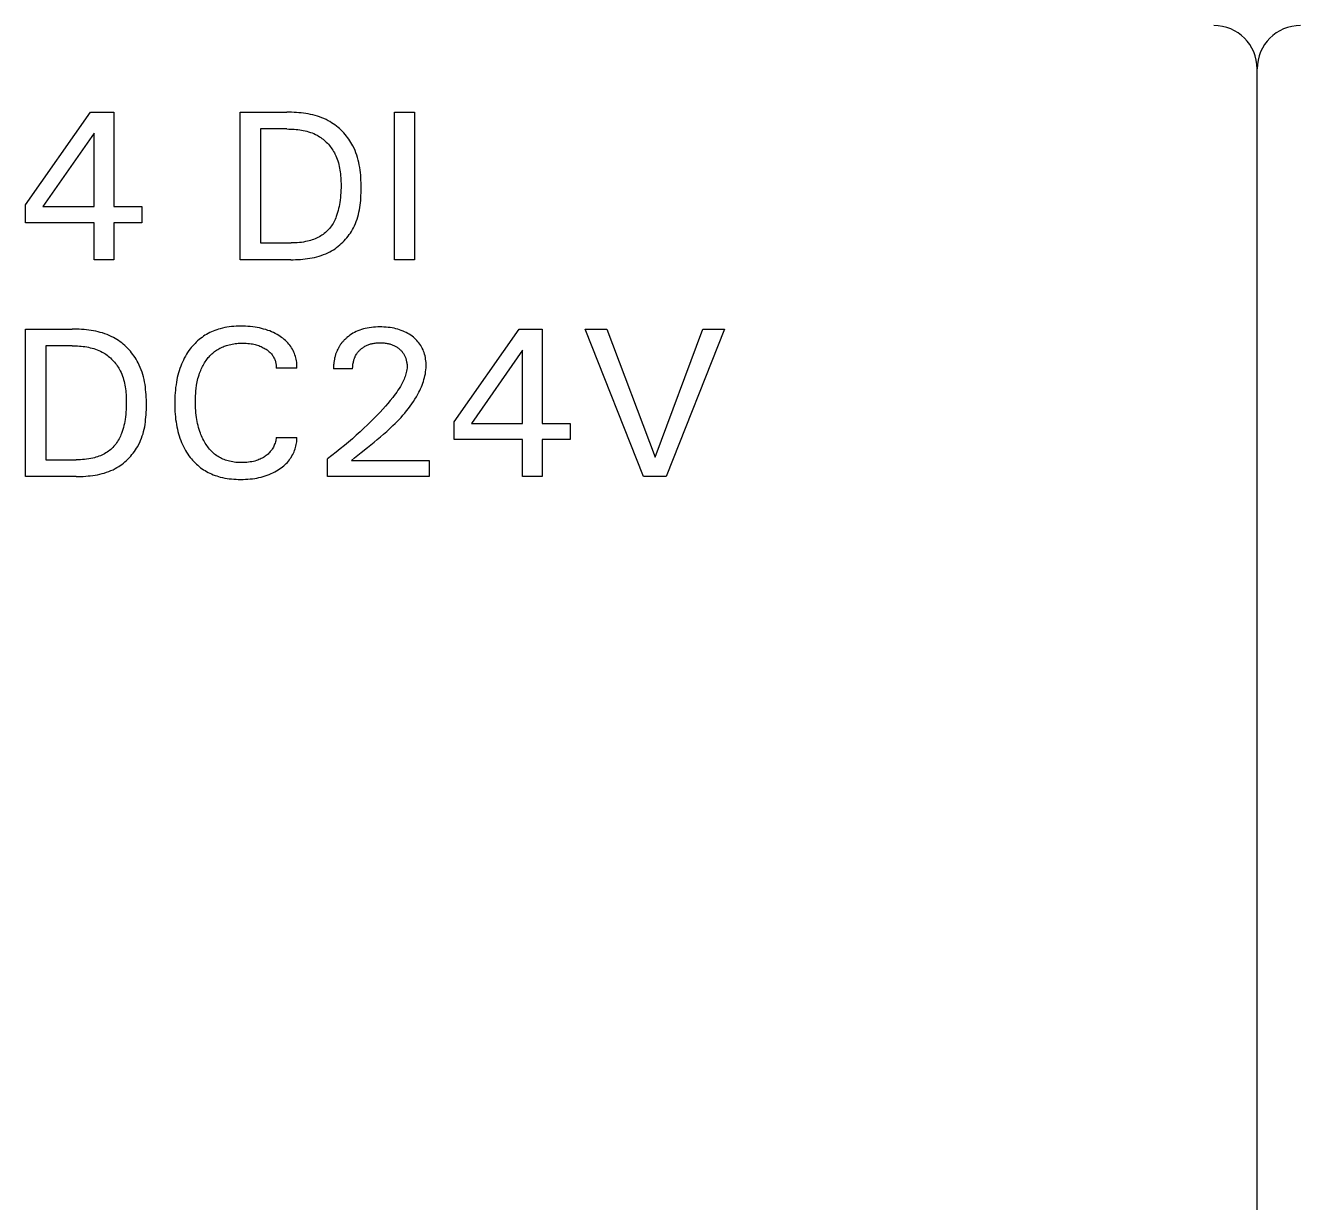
# Model space of a CAD drawing. Extents: x 10 to 952, y 6 to 232.
# Drawn here: x 714.55 to 725.29, y 196.31 to 206.23 of the extents above; entities that cross this region are included whole.
import ezdxf

# ---------------------------------------------------------------- set-up
doc = ezdxf.new("R2010")
doc.units = 0
doc.header["$LTSCALE"] = 5
doc.header["$MEASUREMENT"] = 0
doc.layers.get('0').update_dxf_attribs({"linetype": 'CONTINUOUS'})

msp = doc.modelspace()

# ---------------------------------------------------------------- linework, layer by layer
at = {"color": 7, "linetype": 'Continuous'}
for p, q in [((724.927, 110.143), (724.927, 205.864)), ((724.927, 145.874), (724.927, 205.864)), ((724.927, 110.143), (724.927, 205.864)), ((724.927, 145.874), (724.927, 205.864)), ((714.551, 204.717), (715.099, 205.498)), ((715.099, 205.498), (715.295, 205.498)), ((715.295, 205.498), (715.295, 204.703)), ((716.36, 204.256), (716.36, 205.498)), ((716.36, 205.498), (716.754, 205.498)), ((716.773, 205.498), (716.754, 205.498)), ((716.793, 205.498), (716.773, 205.498)), ((716.813, 205.497), (716.793, 205.498)), ((716.833, 205.496), (716.813, 205.497)), ((716.853, 205.494), (716.833, 205.496)), ((716.873, 205.493), (716.853, 205.494)), ((716.893, 205.49), (716.873, 205.493)), ((716.913, 205.487), (716.893, 205.49)), ((716.932, 205.484), (716.913, 205.487)), ((716.952, 205.48), (716.932, 205.484)), ((716.971, 205.476), (716.952, 205.48)), ((717.659, 204.256), (717.659, 205.498)), ((717.659, 205.498), (717.829, 205.498)), ((717.829, 205.498), (717.829, 204.256)), ((716.991, 205.471), (716.971, 205.476)), ((717.01, 205.465), (716.991, 205.471)), ((717.028, 205.459), (717.01, 205.465)), ((717.047, 205.452), (717.028, 205.459)), ((717.065, 205.445), (717.047, 205.452)), ((717.083, 205.436), (717.065, 205.445)), ((717.101, 205.427), (717.083, 205.436)), ((717.115, 205.419), (717.101, 205.427)), ((717.13, 205.41), (717.115, 205.419)), ((717.144, 205.401), (717.13, 205.41)), ((717.157, 205.391), (717.144, 205.401)), ((717.171, 205.381), (717.157, 205.391)), ((717.184, 205.371), (717.171, 205.381)), ((715.129, 205.321), (714.696, 204.703)), ((715.129, 204.703), (715.129, 205.321)), ((716.53, 205.358), (716.53, 204.397)), ((716.754, 205.358), (716.53, 205.358)), ((716.754, 205.358), (716.769, 205.357)), ((716.769, 205.357), (716.784, 205.357)), ((716.784, 205.357), (716.8, 205.356)), ((716.8, 205.356), (716.815, 205.355)), ((716.815, 205.355), (716.83, 205.354)), ((716.83, 205.354), (716.846, 205.352)), ((716.846, 205.352), (716.861, 205.35)), ((716.861, 205.35), (716.876, 205.348)), ((716.876, 205.348), (716.891, 205.345)), ((716.891, 205.345), (716.906, 205.342)), ((716.906, 205.342), (716.921, 205.338)), ((716.921, 205.338), (716.936, 205.334)), ((716.936, 205.334), (716.951, 205.329)), ((716.951, 205.329), (716.965, 205.324)), ((716.965, 205.324), (716.979, 205.318)), ((716.979, 205.318), (716.993, 205.312)), ((716.993, 205.312), (717.007, 205.305)), ((717.007, 205.305), (717.017, 205.299)), ((717.017, 205.299), (717.028, 205.292)), ((717.028, 205.292), (717.038, 205.285)), ((717.038, 205.285), (717.048, 205.278)), ((717.048, 205.278), (717.058, 205.271)), ((717.058, 205.271), (717.067, 205.263)), ((717.197, 205.36), (717.184, 205.371)), ((717.209, 205.348), (717.197, 205.36)), ((717.221, 205.336), (717.209, 205.348)), ((717.232, 205.324), (717.221, 205.336)), ((717.244, 205.311), (717.232, 205.324)), ((717.254, 205.298), (717.244, 205.311)), ((717.265, 205.285), (717.254, 205.298)), ((717.275, 205.271), (717.265, 205.285)), ((717.284, 205.257), (717.275, 205.271)), ((717.067, 205.263), (717.076, 205.254)), ((717.076, 205.254), (717.085, 205.246)), ((717.085, 205.246), (717.094, 205.237)), ((717.094, 205.237), (717.103, 205.228)), ((717.103, 205.228), (717.111, 205.219)), ((717.111, 205.219), (717.118, 205.209)), ((717.118, 205.209), (717.126, 205.199)), ((717.126, 205.199), (717.133, 205.189)), ((717.133, 205.189), (717.14, 205.179)), ((717.14, 205.179), (717.146, 205.168)), ((717.146, 205.168), (717.153, 205.157)), ((717.153, 205.157), (717.158, 205.147)), ((717.293, 205.243), (717.284, 205.257)), ((717.301, 205.229), (717.293, 205.243)), ((717.309, 205.214), (717.301, 205.229)), ((717.319, 205.195), (717.309, 205.214)), ((717.327, 205.176), (717.319, 205.195)), ((717.335, 205.156), (717.327, 205.176)), ((717.158, 205.147), (717.165, 205.132)), ((717.165, 205.132), (717.171, 205.118)), ((717.171, 205.118), (717.177, 205.103)), ((717.177, 205.103), (717.182, 205.088)), ((717.182, 205.088), (717.187, 205.073)), ((717.187, 205.073), (717.191, 205.058)), ((717.191, 205.058), (717.194, 205.042)), ((717.342, 205.136), (717.335, 205.156)), ((717.348, 205.116), (717.342, 205.136)), ((717.354, 205.095), (717.348, 205.116)), ((717.359, 205.074), (717.354, 205.095)), ((717.363, 205.054), (717.359, 205.074)), ((717.367, 205.032), (717.363, 205.054)), ((717.194, 205.042), (717.197, 205.026)), ((717.197, 205.026), (717.2, 205.011)), ((717.2, 205.011), (717.202, 204.995)), ((717.202, 204.995), (717.204, 204.979)), ((717.204, 204.979), (717.206, 204.963)), ((717.206, 204.963), (717.207, 204.947)), ((717.207, 204.947), (717.208, 204.931)), ((717.37, 205.011), (717.367, 205.032)), ((717.372, 204.99), (717.37, 205.011)), ((717.375, 204.968), (717.372, 204.99)), ((717.376, 204.946), (717.375, 204.968)), ((717.377, 204.925), (717.376, 204.946)), ((717.208, 204.841), (717.207, 204.82)), ((717.208, 204.931), (717.208, 204.915)), ((717.208, 204.915), (717.209, 204.899)), ((717.209, 204.862), (717.208, 204.841)), ((717.209, 204.899), (717.209, 204.883)), ((717.209, 204.883), (717.209, 204.862)), ((717.378, 204.903), (717.377, 204.925)), ((717.379, 204.881), (717.378, 204.903)), ((717.378, 204.818), (717.379, 204.839)), ((717.379, 204.859), (717.379, 204.881)), ((717.379, 204.839), (717.379, 204.859)), ((717.199, 204.738), (717.196, 204.721)), ((717.202, 204.759), (717.199, 204.738)), ((717.204, 204.779), (717.202, 204.759)), ((717.206, 204.8), (717.204, 204.779)), ((717.207, 204.82), (717.206, 204.8)), ((717.37, 204.716), (717.373, 204.736)), ((717.373, 204.736), (717.375, 204.756)), ((717.375, 204.756), (717.376, 204.777)), ((717.376, 204.777), (717.377, 204.797)), ((717.377, 204.797), (717.378, 204.818)), ((714.551, 204.567), (714.551, 204.717)), ((714.696, 204.703), (715.129, 204.703)), ((715.295, 204.703), (715.53, 204.703)), ((715.53, 204.703), (715.53, 204.567)), ((717.169, 204.62), (717.165, 204.608)), ((717.175, 204.636), (717.169, 204.62)), ((717.18, 204.653), (717.175, 204.636)), ((717.185, 204.67), (717.18, 204.653)), ((717.189, 204.687), (717.185, 204.67)), ((717.193, 204.704), (717.189, 204.687)), ((717.196, 204.721), (717.193, 204.704)), ((717.35, 204.617), (717.355, 204.637)), ((717.355, 204.637), (717.36, 204.656)), ((717.36, 204.656), (717.364, 204.676)), ((717.364, 204.676), (717.367, 204.696)), ((717.367, 204.696), (717.37, 204.716)), ((715.129, 204.567), (714.551, 204.567)), ((715.129, 204.256), (715.129, 204.567)), ((715.295, 204.567), (715.295, 204.256)), ((715.53, 204.567), (715.295, 204.567)), ((717.112, 204.52), (717.104, 204.51)), ((717.12, 204.529), (717.112, 204.52)), ((717.128, 204.54), (717.12, 204.529)), ((717.135, 204.55), (717.128, 204.54)), ((717.142, 204.561), (717.135, 204.55)), ((717.148, 204.573), (717.142, 204.561)), ((717.154, 204.584), (717.148, 204.573)), ((717.159, 204.596), (717.154, 204.584)), ((717.165, 204.608), (717.159, 204.596)), ((717.305, 204.51), (717.313, 204.524)), ((717.313, 204.524), (717.322, 204.542)), ((717.322, 204.542), (717.33, 204.561)), ((717.33, 204.561), (717.337, 204.579)), ((717.337, 204.579), (717.344, 204.598)), ((717.344, 204.598), (717.35, 204.617)), ((716.893, 204.405), (716.876, 204.402)), ((716.91, 204.408), (716.893, 204.405)), ((716.927, 204.412), (716.91, 204.408)), ((716.94, 204.415), (716.927, 204.412)), ((716.953, 204.419), (716.94, 204.415)), ((716.966, 204.423), (716.953, 204.419)), ((716.978, 204.427), (716.966, 204.423)), ((716.991, 204.432), (716.978, 204.427)), ((717.003, 204.437), (716.991, 204.432)), ((717.015, 204.443), (717.003, 204.437)), ((717.027, 204.449), (717.015, 204.443)), ((717.038, 204.456), (717.027, 204.449)), ((717.048, 204.462), (717.038, 204.456)), ((717.058, 204.469), (717.048, 204.462)), ((717.068, 204.477), (717.058, 204.469)), ((717.078, 204.485), (717.068, 204.477)), ((717.087, 204.493), (717.078, 204.485)), ((717.096, 204.501), (717.087, 204.493)), ((717.104, 204.51), (717.096, 204.501)), ((717.223, 204.403), (717.235, 204.415)), ((717.235, 204.415), (717.247, 204.428)), ((717.247, 204.428), (717.258, 204.441)), ((717.258, 204.441), (717.268, 204.454)), ((717.268, 204.454), (717.278, 204.467)), ((717.278, 204.467), (717.288, 204.481)), ((717.288, 204.481), (717.297, 204.495)), ((717.297, 204.495), (717.305, 204.51)), ((716.53, 204.397), (716.788, 204.397)), ((716.806, 204.397), (716.788, 204.397)), ((716.823, 204.398), (716.806, 204.397)), ((716.841, 204.399), (716.823, 204.398)), ((716.858, 204.4), (716.841, 204.399)), ((716.876, 204.402), (716.858, 204.4)), ((717.043, 204.292), (717.062, 204.299)), ((717.062, 204.299), (717.08, 204.306)), ((717.08, 204.306), (717.098, 204.314)), ((717.098, 204.314), (717.116, 204.323)), ((717.116, 204.323), (717.13, 204.331)), ((717.13, 204.331), (717.145, 204.34)), ((717.145, 204.34), (717.159, 204.349)), ((717.159, 204.349), (717.172, 204.359)), ((717.172, 204.359), (717.186, 204.37)), ((717.186, 204.37), (717.199, 204.38)), ((717.199, 204.38), (717.211, 204.392)), ((717.211, 204.392), (717.223, 204.403)), ((715.295, 204.256), (715.129, 204.256)), ((716.787, 204.256), (716.36, 204.256)), ((716.787, 204.256), (716.807, 204.256)), ((716.807, 204.256), (716.827, 204.257)), ((716.827, 204.257), (716.847, 204.258)), ((716.847, 204.258), (716.867, 204.259)), ((716.867, 204.259), (716.887, 204.26)), ((716.887, 204.26), (716.907, 204.262)), ((716.907, 204.262), (716.926, 204.265)), ((716.926, 204.265), (716.946, 204.268)), ((716.946, 204.268), (716.966, 204.272)), ((716.966, 204.272), (716.986, 204.276)), ((716.986, 204.276), (717.005, 204.28)), ((717.005, 204.28), (717.024, 204.286)), ((717.024, 204.286), (717.043, 204.292)), ((717.829, 204.256), (717.659, 204.256)), ((714.551, 202.429), (714.551, 203.672)), ((714.551, 203.672), (714.945, 203.672)), ((714.964, 203.671), (714.945, 203.672)), ((714.984, 203.671), (714.964, 203.671)), ((715.004, 203.67), (714.984, 203.671)), ((715.024, 203.669), (715.004, 203.67)), ((715.044, 203.668), (715.024, 203.669)), ((715.064, 203.666), (715.044, 203.668)), ((715.084, 203.663), (715.064, 203.666)), ((715.103, 203.661), (715.084, 203.663)), ((715.123, 203.657), (715.103, 203.661)), ((715.143, 203.653), (715.123, 203.657)), ((715.162, 203.649), (715.143, 203.653)), ((716.133, 203.655), (716.118, 203.649)), ((716.147, 203.661), (716.133, 203.655)), ((716.162, 203.666), (716.147, 203.661)), ((716.177, 203.671), (716.162, 203.666)), ((716.192, 203.675), (716.177, 203.671)), ((716.211, 203.68), (716.192, 203.675)), ((716.23, 203.684), (716.211, 203.68)), ((716.248, 203.687), (716.23, 203.684)), ((716.268, 203.69), (716.248, 203.687)), ((716.287, 203.692), (716.268, 203.69)), ((716.306, 203.694), (716.287, 203.692)), ((716.325, 203.695), (716.306, 203.694)), ((716.344, 203.696), (716.325, 203.695)), ((716.364, 203.696), (716.344, 203.696)), ((716.384, 203.696), (716.364, 203.696)), ((716.404, 203.695), (716.384, 203.696)), ((716.425, 203.694), (716.404, 203.695)), ((716.445, 203.693), (716.425, 203.694)), ((716.465, 203.69), (716.445, 203.693)), ((716.485, 203.688), (716.465, 203.69)), ((716.504, 203.685), (716.485, 203.688)), ((716.522, 203.681), (716.504, 203.685)), ((716.54, 203.677), (716.522, 203.681)), ((716.557, 203.672), (716.54, 203.677)), ((716.575, 203.667), (716.557, 203.672)), ((716.593, 203.661), (716.575, 203.667)), ((716.609, 203.656), (716.593, 203.661)), ((716.624, 203.649), (716.609, 203.656)), ((717.352, 203.657), (717.337, 203.65)), ((717.367, 203.663), (717.352, 203.657)), ((717.382, 203.668), (717.367, 203.663)), ((717.398, 203.673), (717.382, 203.668)), ((717.413, 203.677), (717.398, 203.673)), ((717.429, 203.68), (717.413, 203.677)), ((717.447, 203.683), (717.429, 203.68)), ((717.465, 203.686), (717.447, 203.683)), ((717.482, 203.688), (717.465, 203.686)), ((717.5, 203.689), (717.482, 203.688)), ((717.518, 203.69), (717.5, 203.689)), ((717.536, 203.69), (717.518, 203.69)), ((717.554, 203.69), (717.536, 203.69)), ((717.571, 203.689), (717.554, 203.69)), ((717.589, 203.688), (717.571, 203.689)), ((717.606, 203.686), (717.589, 203.688)), ((717.624, 203.684), (717.606, 203.686)), ((717.641, 203.681), (717.624, 203.684)), ((717.656, 203.678), (717.641, 203.681)), ((717.672, 203.675), (717.656, 203.678)), ((717.687, 203.671), (717.672, 203.675)), ((717.702, 203.666), (717.687, 203.671)), ((717.717, 203.661), (717.702, 203.666)), ((717.732, 203.655), (717.717, 203.661)), ((717.745, 203.649), (717.732, 203.655)), ((718.161, 202.89), (718.709, 203.672)), ((718.709, 203.672), (718.905, 203.672)), ((718.905, 203.672), (718.905, 202.876)), ((719.758, 202.429), (719.265, 203.672)), ((719.265, 203.672), (719.449, 203.672)), ((719.449, 203.672), (719.856, 202.592)), ((719.856, 202.592), (720.257, 203.672)), ((720.441, 203.672), (719.948, 202.429)), ((720.257, 203.672), (720.441, 203.672)), ((715.181, 203.644), (715.162, 203.649)), ((715.2, 203.639), (715.181, 203.644)), ((715.219, 203.632), (715.2, 203.639)), ((715.238, 203.625), (715.219, 203.632)), ((715.256, 203.618), (715.238, 203.625)), ((715.274, 203.61), (715.256, 203.618)), ((715.292, 203.601), (715.274, 203.61)), ((715.306, 203.592), (715.292, 203.601)), ((715.321, 203.584), (715.306, 203.592)), ((715.335, 203.574), (715.321, 203.584)), ((715.348, 203.565), (715.335, 203.574)), ((715.362, 203.555), (715.348, 203.565)), ((715.375, 203.544), (715.362, 203.555)), ((715.979, 203.551), (715.968, 203.54)), ((715.99, 203.562), (715.979, 203.551)), ((716.001, 203.573), (715.99, 203.562)), ((716.013, 203.583), (716.001, 203.573)), ((716.025, 203.593), (716.013, 203.583)), ((716.038, 203.602), (716.025, 203.593)), ((716.05, 203.611), (716.038, 203.602)), ((716.063, 203.619), (716.05, 203.611)), ((716.077, 203.627), (716.063, 203.619)), ((716.09, 203.635), (716.077, 203.627)), ((716.104, 203.642), (716.09, 203.635)), ((716.118, 203.649), (716.104, 203.642)), ((716.293, 203.545), (716.305, 203.547)), ((716.305, 203.547), (716.318, 203.549)), ((716.318, 203.549), (716.33, 203.55)), ((716.33, 203.55), (716.343, 203.552)), ((716.343, 203.552), (716.356, 203.552)), ((716.356, 203.552), (716.369, 203.553)), ((716.369, 203.553), (716.381, 203.553)), ((716.381, 203.553), (716.396, 203.553)), ((716.396, 203.553), (716.41, 203.552)), ((716.41, 203.552), (716.424, 203.551)), ((716.424, 203.551), (716.439, 203.549)), ((716.439, 203.549), (716.453, 203.547)), ((716.453, 203.547), (716.464, 203.546)), ((716.464, 203.546), (716.474, 203.544)), ((716.64, 203.642), (716.624, 203.649)), ((716.655, 203.635), (716.64, 203.642)), ((716.67, 203.627), (716.655, 203.635)), ((716.685, 203.618), (716.67, 203.627)), ((716.697, 203.61), (716.685, 203.618)), ((716.708, 203.602), (716.697, 203.61)), ((716.72, 203.594), (716.708, 203.602)), ((716.731, 203.585), (716.72, 203.594)), ((716.741, 203.576), (716.731, 203.585)), ((716.751, 203.566), (716.741, 203.576)), ((716.761, 203.556), (716.751, 203.566)), ((716.77, 203.545), (716.761, 203.556)), ((717.21, 203.548), (717.206, 203.544)), ((717.213, 203.553), (717.21, 203.548)), ((717.217, 203.558), (717.213, 203.553)), ((717.221, 203.562), (717.217, 203.558)), ((717.225, 203.567), (717.221, 203.562)), ((717.229, 203.571), (717.225, 203.567)), ((717.233, 203.576), (717.229, 203.571)), ((717.237, 203.58), (717.233, 203.576)), ((717.241, 203.584), (717.237, 203.58)), ((717.246, 203.588), (717.241, 203.584)), ((717.25, 203.592), (717.246, 203.588)), ((717.254, 203.596), (717.25, 203.592)), ((717.259, 203.6), (717.254, 203.596)), ((717.271, 203.61), (717.259, 203.6)), ((717.283, 203.619), (717.271, 203.61)), ((717.296, 203.628), (717.283, 203.619)), ((717.309, 203.636), (717.296, 203.628)), ((717.323, 203.643), (717.309, 203.636)), ((717.337, 203.65), (717.323, 203.643)), ((717.451, 203.544), (717.458, 203.546)), ((717.458, 203.546), (717.465, 203.548)), ((717.465, 203.548), (717.472, 203.55)), ((717.472, 203.55), (717.48, 203.551)), ((717.48, 203.551), (717.488, 203.553)), ((717.488, 203.553), (717.496, 203.554)), ((717.496, 203.554), (717.504, 203.555)), ((717.504, 203.555), (717.512, 203.555)), ((717.512, 203.555), (717.52, 203.556)), ((717.52, 203.556), (717.528, 203.556)), ((717.528, 203.556), (717.536, 203.556)), ((717.536, 203.556), (717.545, 203.556)), ((717.545, 203.556), (717.554, 203.556)), ((717.554, 203.556), (717.563, 203.555)), ((717.563, 203.555), (717.572, 203.555)), ((717.572, 203.555), (717.581, 203.554)), ((717.581, 203.554), (717.59, 203.552)), ((717.59, 203.552), (717.599, 203.551)), ((717.599, 203.551), (717.606, 203.549)), ((717.606, 203.549), (717.613, 203.548)), ((717.613, 203.548), (717.62, 203.546)), ((717.62, 203.546), (717.626, 203.544)), ((717.758, 203.642), (717.745, 203.649)), ((717.771, 203.635), (717.758, 203.642)), ((717.784, 203.628), (717.771, 203.635)), ((717.796, 203.62), (717.784, 203.628)), ((717.808, 203.611), (717.796, 203.62)), ((717.819, 203.603), (717.808, 203.611)), ((717.829, 203.594), (717.819, 203.603)), ((717.839, 203.585), (717.829, 203.594)), ((717.848, 203.575), (717.839, 203.585)), ((717.857, 203.565), (717.848, 203.575)), ((717.866, 203.555), (717.857, 203.565)), ((717.874, 203.544), (717.866, 203.555)), ((714.721, 203.531), (714.721, 202.57)), ((714.945, 203.531), (714.721, 203.531)), ((714.945, 203.531), (714.96, 203.531)), ((714.96, 203.531), (714.975, 203.53)), ((714.975, 203.53), (714.99, 203.53)), ((714.99, 203.53), (715.006, 203.529)), ((715.006, 203.529), (715.021, 203.527)), ((715.021, 203.527), (715.037, 203.526)), ((715.037, 203.526), (715.052, 203.524)), ((715.052, 203.524), (715.067, 203.521)), ((715.067, 203.521), (715.082, 203.519)), ((715.082, 203.519), (715.097, 203.515)), ((715.097, 203.515), (715.112, 203.512)), ((715.112, 203.512), (715.127, 203.507)), ((715.127, 203.507), (715.142, 203.503)), ((715.142, 203.503), (715.156, 203.497)), ((715.156, 203.497), (715.17, 203.491)), ((715.17, 203.491), (715.184, 203.485)), ((715.184, 203.485), (715.197, 203.478)), ((715.197, 203.478), (715.208, 203.472)), ((715.208, 203.472), (715.218, 203.465)), ((715.218, 203.465), (715.229, 203.459)), ((715.229, 203.459), (715.239, 203.451)), ((715.239, 203.451), (715.248, 203.444)), ((715.248, 203.444), (715.258, 203.436)), ((715.387, 203.533), (715.375, 203.544)), ((715.4, 203.521), (715.387, 203.533)), ((715.412, 203.509), (715.4, 203.521)), ((715.423, 203.497), (715.412, 203.509)), ((715.435, 203.485), (715.423, 203.497)), ((715.445, 203.472), (715.435, 203.485)), ((715.456, 203.458), (715.445, 203.472)), ((715.465, 203.445), (715.456, 203.458)), ((715.475, 203.431), (715.465, 203.445)), ((715.898, 203.443), (715.889, 203.427)), ((715.907, 203.459), (715.898, 203.443)), ((715.917, 203.474), (715.907, 203.459)), ((715.928, 203.49), (715.917, 203.474)), ((715.938, 203.504), (715.928, 203.49)), ((715.948, 203.517), (715.938, 203.504)), ((715.958, 203.528), (715.948, 203.517)), ((715.968, 203.54), (715.958, 203.528)), ((716.091, 203.431), (716.098, 203.439)), ((716.098, 203.439), (716.105, 203.447)), ((716.105, 203.447), (716.113, 203.454)), ((716.113, 203.454), (716.12, 203.462)), ((716.12, 203.462), (716.128, 203.469)), ((716.128, 203.469), (716.136, 203.475)), ((716.136, 203.475), (716.144, 203.482)), ((716.144, 203.482), (716.152, 203.488)), ((716.152, 203.488), (716.161, 203.494)), ((716.161, 203.494), (716.17, 203.499)), ((716.17, 203.499), (716.179, 203.505)), ((716.179, 203.505), (716.188, 203.51)), ((716.188, 203.51), (716.197, 203.514)), ((716.197, 203.514), (716.207, 203.519)), ((716.207, 203.519), (716.216, 203.523)), ((716.216, 203.523), (716.226, 203.527)), ((716.226, 203.527), (716.236, 203.53)), ((716.236, 203.53), (716.245, 203.534)), ((716.245, 203.534), (716.255, 203.537)), ((716.255, 203.537), (716.268, 203.54)), ((716.268, 203.54), (716.28, 203.543)), ((716.28, 203.543), (716.293, 203.545)), ((716.474, 203.544), (716.485, 203.541)), ((716.485, 203.541), (716.495, 203.538)), ((716.495, 203.538), (716.506, 203.535)), ((716.506, 203.535), (716.516, 203.532)), ((716.516, 203.532), (716.526, 203.528)), ((716.526, 203.528), (716.535, 203.524)), ((716.535, 203.524), (716.545, 203.52)), ((716.545, 203.52), (716.554, 203.515)), ((716.554, 203.515), (716.563, 203.51)), ((716.563, 203.51), (716.571, 203.505)), ((716.571, 203.505), (716.579, 203.501)), ((716.579, 203.501), (716.586, 203.496)), ((716.586, 203.496), (716.592, 203.491)), ((716.592, 203.491), (716.599, 203.486)), ((716.599, 203.486), (716.605, 203.48)), ((716.605, 203.48), (716.611, 203.474)), ((716.611, 203.474), (716.617, 203.468)), ((716.617, 203.468), (716.623, 203.462)), ((716.623, 203.462), (716.628, 203.456)), ((716.628, 203.456), (716.632, 203.45)), ((716.632, 203.45), (716.637, 203.443)), ((716.637, 203.443), (716.641, 203.436)), ((716.778, 203.535), (716.77, 203.545)), ((716.786, 203.524), (716.778, 203.535)), ((716.793, 203.513), (716.786, 203.524)), ((716.8, 203.502), (716.793, 203.513)), ((716.806, 203.49), (716.8, 203.502)), ((716.811, 203.478), (716.806, 203.49)), ((716.817, 203.466), (716.811, 203.478)), ((716.821, 203.454), (716.817, 203.466)), ((716.825, 203.442), (716.821, 203.454)), ((716.828, 203.429), (716.825, 203.442)), ((717.159, 203.441), (717.157, 203.434)), ((717.161, 203.447), (717.159, 203.441)), ((717.162, 203.453), (717.161, 203.447)), ((717.164, 203.459), (717.162, 203.453)), ((717.166, 203.465), (717.164, 203.459)), ((717.168, 203.471), (717.166, 203.465)), ((717.171, 203.477), (717.168, 203.471)), ((717.173, 203.483), (717.171, 203.477)), ((717.176, 203.489), (717.173, 203.483)), ((717.178, 203.495), (717.176, 203.489)), ((717.181, 203.501), (717.178, 203.495)), ((717.184, 203.506), (717.181, 203.501)), ((717.187, 203.512), (717.184, 203.506)), ((717.19, 203.518), (717.187, 203.512)), ((717.193, 203.523), (717.19, 203.518)), ((717.196, 203.529), (717.193, 203.523)), ((717.2, 203.534), (717.196, 203.529)), ((717.203, 203.539), (717.2, 203.534)), ((717.206, 203.544), (717.203, 203.539)), ((717.327, 203.436), (717.329, 203.442)), ((717.329, 203.442), (717.332, 203.448)), ((717.332, 203.448), (717.335, 203.453)), ((717.335, 203.453), (717.339, 203.459)), ((717.339, 203.459), (717.342, 203.464)), ((717.342, 203.464), (717.346, 203.469)), ((717.346, 203.469), (717.349, 203.474)), ((717.349, 203.474), (717.353, 203.479)), ((717.353, 203.479), (717.357, 203.484)), ((717.357, 203.484), (717.361, 203.488)), ((717.361, 203.488), (717.366, 203.493)), ((717.366, 203.493), (717.37, 203.497)), ((717.37, 203.497), (717.376, 203.502)), ((717.376, 203.502), (717.381, 203.507)), ((717.381, 203.507), (717.387, 203.511)), ((717.387, 203.511), (717.392, 203.515)), ((717.392, 203.515), (717.398, 203.519)), ((717.398, 203.519), (717.404, 203.523)), ((717.404, 203.523), (717.41, 203.527)), ((717.41, 203.527), (717.417, 203.53)), ((717.417, 203.53), (717.423, 203.533)), ((717.423, 203.533), (717.43, 203.536)), ((717.43, 203.536), (717.437, 203.539)), ((717.437, 203.539), (717.444, 203.542)), ((717.444, 203.542), (717.451, 203.544)), ((717.626, 203.544), (717.633, 203.542)), ((717.633, 203.542), (717.64, 203.539)), ((717.64, 203.539), (717.646, 203.537)), ((717.646, 203.537), (717.653, 203.534)), ((717.653, 203.534), (717.659, 203.531)), ((717.659, 203.531), (717.665, 203.528)), ((717.665, 203.528), (717.671, 203.525)), ((717.671, 203.525), (717.676, 203.522)), ((717.676, 203.522), (717.682, 203.518)), ((717.682, 203.518), (717.688, 203.514)), ((717.688, 203.514), (717.693, 203.51)), ((717.693, 203.51), (717.698, 203.506)), ((717.698, 203.506), (717.703, 203.502)), ((717.703, 203.502), (717.708, 203.498)), ((717.708, 203.498), (717.712, 203.494)), ((717.712, 203.494), (717.716, 203.489)), ((717.716, 203.489), (717.721, 203.485)), ((717.721, 203.485), (717.725, 203.48)), ((717.725, 203.48), (717.728, 203.475)), ((717.728, 203.475), (717.732, 203.47)), ((717.732, 203.47), (717.735, 203.465)), ((717.735, 203.465), (717.739, 203.46)), ((717.739, 203.46), (717.742, 203.455)), ((717.742, 203.455), (717.745, 203.449)), ((717.745, 203.449), (717.747, 203.444)), ((717.747, 203.444), (717.75, 203.438)), ((717.881, 203.533), (717.874, 203.544)), ((717.888, 203.522), (717.881, 203.533)), ((717.894, 203.51), (717.888, 203.522)), ((717.9, 203.498), (717.894, 203.51)), ((717.905, 203.486), (717.9, 203.498)), ((717.909, 203.473), (717.905, 203.486)), ((717.913, 203.461), (717.909, 203.473)), ((717.917, 203.447), (717.913, 203.461)), ((717.92, 203.433), (717.917, 203.447)), ((718.739, 203.495), (718.307, 202.876)), ((718.739, 202.876), (718.739, 203.495)), ((715.258, 203.436), (715.267, 203.428)), ((715.267, 203.428), (715.276, 203.419)), ((715.276, 203.419), (715.285, 203.41)), ((715.285, 203.41), (715.293, 203.401)), ((715.293, 203.401), (715.302, 203.392)), ((715.302, 203.392), (715.309, 203.382)), ((715.309, 203.382), (715.317, 203.372)), ((715.317, 203.372), (715.324, 203.362)), ((715.324, 203.362), (715.331, 203.352)), ((715.331, 203.352), (715.337, 203.341)), ((715.337, 203.341), (715.343, 203.331)), ((715.343, 203.331), (715.349, 203.32)), ((715.484, 203.417), (715.475, 203.431)), ((715.492, 203.402), (715.484, 203.417)), ((715.5, 203.388), (715.492, 203.402)), ((715.51, 203.368), (715.5, 203.388)), ((715.518, 203.349), (715.51, 203.368)), ((715.526, 203.329), (715.518, 203.349)), ((715.852, 203.34), (715.846, 203.321)), ((715.859, 203.359), (715.852, 203.34)), ((715.866, 203.377), (715.859, 203.359)), ((715.873, 203.394), (715.866, 203.377)), ((715.881, 203.411), (715.873, 203.394)), ((715.889, 203.427), (715.881, 203.411)), ((716.027, 203.323), (716.031, 203.334)), ((716.031, 203.334), (716.036, 203.345)), ((716.036, 203.345), (716.042, 203.356)), ((716.042, 203.356), (716.047, 203.366)), ((716.047, 203.366), (716.053, 203.377)), ((716.053, 203.377), (716.059, 203.387)), ((716.059, 203.387), (716.066, 203.397)), ((716.066, 203.397), (716.072, 203.407)), ((716.072, 203.407), (716.078, 203.415)), ((716.078, 203.415), (716.085, 203.423)), ((716.085, 203.423), (716.091, 203.431)), ((716.641, 203.436), (716.644, 203.429)), ((716.644, 203.429), (716.648, 203.422)), ((716.648, 203.422), (716.651, 203.415)), ((716.651, 203.415), (716.654, 203.408)), ((716.654, 203.408), (716.656, 203.401)), ((716.656, 203.401), (716.658, 203.394)), ((716.658, 203.394), (716.66, 203.386)), ((716.66, 203.386), (716.661, 203.379)), ((716.661, 203.379), (716.662, 203.372)), ((716.662, 203.372), (716.663, 203.365)), ((716.663, 203.365), (716.664, 203.357)), ((716.664, 203.357), (716.664, 203.35)), ((716.664, 203.35), (716.664, 203.342)), ((716.838, 203.342), (716.664, 203.342)), ((716.831, 203.417), (716.828, 203.429)), ((716.834, 203.405), (716.831, 203.417)), ((716.836, 203.392), (716.834, 203.405)), ((716.837, 203.38), (716.836, 203.392)), ((716.838, 203.367), (716.837, 203.38)), ((716.838, 203.355), (716.838, 203.367)), ((716.838, 203.342), (716.838, 203.355)), ((717.147, 203.357), (717.146, 203.35)), ((717.146, 203.35), (717.146, 203.343)), ((717.146, 203.343), (717.146, 203.336)), ((717.307, 203.336), (717.146, 203.336)), ((717.148, 203.378), (717.147, 203.371)), ((717.147, 203.371), (717.147, 203.364)), ((717.147, 203.364), (717.147, 203.357)), ((717.149, 203.385), (717.148, 203.378)), ((717.15, 203.399), (717.149, 203.392)), ((717.149, 203.392), (717.149, 203.385)), ((717.151, 203.406), (717.15, 203.399)), ((717.153, 203.413), (717.151, 203.406)), ((717.154, 203.42), (717.153, 203.413)), ((717.155, 203.427), (717.154, 203.42)), ((717.157, 203.434), (717.155, 203.427)), ((717.307, 203.344), (717.308, 203.352)), ((717.307, 203.336), (717.307, 203.344)), ((717.308, 203.36), (717.309, 203.368)), ((717.308, 203.352), (717.308, 203.36)), ((717.309, 203.368), (717.31, 203.376)), ((717.31, 203.376), (717.311, 203.384)), ((717.311, 203.384), (717.313, 203.392)), ((717.313, 203.392), (717.314, 203.399)), ((717.314, 203.399), (717.316, 203.406)), ((717.316, 203.406), (717.318, 203.412)), ((717.318, 203.412), (717.32, 203.418)), ((717.32, 203.418), (717.322, 203.424)), ((717.322, 203.424), (717.324, 203.43)), ((717.324, 203.43), (717.327, 203.436)), ((717.75, 203.438), (717.752, 203.432)), ((717.752, 203.432), (717.754, 203.426)), ((717.754, 203.426), (717.756, 203.421)), ((717.756, 203.421), (717.758, 203.415)), ((717.758, 203.415), (717.759, 203.408)), ((717.759, 203.408), (717.761, 203.401)), ((717.761, 203.401), (717.762, 203.395)), ((717.762, 203.395), (717.763, 203.388)), ((717.763, 203.388), (717.764, 203.381)), ((717.765, 203.342), (717.763, 203.33)), ((717.764, 203.381), (717.765, 203.374)), ((717.765, 203.374), (717.765, 203.367)), ((717.765, 203.367), (717.765, 203.361)), ((717.765, 203.361), (717.765, 203.354)), ((717.765, 203.354), (717.765, 203.342)), ((717.922, 203.418), (717.92, 203.433)), ((717.924, 203.404), (717.922, 203.418)), ((717.926, 203.39), (717.924, 203.404)), ((717.924, 203.328), (717.926, 203.344)), ((717.926, 203.375), (717.926, 203.39)), ((717.926, 203.361), (717.926, 203.375)), ((717.926, 203.344), (717.926, 203.361)), ((715.349, 203.32), (715.356, 203.306)), ((715.356, 203.306), (715.362, 203.291)), ((715.362, 203.291), (715.368, 203.276)), ((715.368, 203.276), (715.373, 203.261)), ((715.373, 203.261), (715.378, 203.246)), ((715.378, 203.246), (715.382, 203.231)), ((715.382, 203.231), (715.385, 203.215)), ((715.533, 203.309), (715.526, 203.329)), ((715.539, 203.289), (715.533, 203.309)), ((715.545, 203.268), (715.539, 203.289)), ((715.55, 203.248), (715.545, 203.268)), ((715.554, 203.227), (715.55, 203.248)), ((715.558, 203.206), (715.554, 203.227)), ((715.823, 203.224), (715.819, 203.202)), ((715.826, 203.244), (715.823, 203.224)), ((715.83, 203.263), (715.826, 203.244)), ((715.835, 203.283), (715.83, 203.263)), ((715.84, 203.302), (715.835, 203.283)), ((715.846, 203.321), (715.84, 203.302)), ((715.995, 203.213), (715.998, 203.227)), ((715.998, 203.227), (716.001, 203.242)), ((716.001, 203.242), (716.004, 203.256)), ((716.004, 203.256), (716.008, 203.27)), ((716.008, 203.27), (716.013, 203.285)), ((716.013, 203.285), (716.017, 203.299)), ((716.017, 203.299), (716.022, 203.312)), ((716.022, 203.312), (716.027, 203.323)), ((717.735, 203.239), (717.727, 203.222)), ((717.74, 203.25), (717.735, 203.239)), ((717.745, 203.261), (717.74, 203.25)), ((717.749, 203.272), (717.745, 203.261)), ((717.753, 203.283), (717.749, 203.272)), ((717.756, 203.295), (717.753, 203.283)), ((717.759, 203.307), (717.756, 203.295)), ((717.761, 203.318), (717.759, 203.307)), ((717.763, 203.33), (717.761, 203.318)), ((717.898, 203.215), (717.903, 203.231)), ((717.903, 203.231), (717.908, 203.247)), ((717.908, 203.247), (717.913, 203.263)), ((717.913, 203.263), (717.916, 203.279)), ((717.916, 203.279), (717.92, 203.295)), ((717.92, 203.295), (717.922, 203.312)), ((717.922, 203.312), (717.924, 203.328)), ((715.385, 203.215), (715.388, 203.2)), ((715.388, 203.2), (715.391, 203.184)), ((715.391, 203.184), (715.393, 203.168)), ((715.393, 203.168), (715.395, 203.152)), ((715.395, 203.152), (715.397, 203.136)), ((715.397, 203.136), (715.398, 203.12)), ((715.398, 203.12), (715.399, 203.104)), ((715.561, 203.184), (715.558, 203.206)), ((715.563, 203.163), (715.561, 203.184)), ((715.565, 203.141), (715.563, 203.163)), ((715.567, 203.12), (715.565, 203.141)), ((715.568, 203.098), (715.567, 203.12)), ((715.812, 203.135), (715.81, 203.112)), ((715.814, 203.157), (715.812, 203.135)), ((715.816, 203.18), (715.814, 203.157)), ((715.819, 203.202), (715.816, 203.18)), ((715.983, 203.108), (715.985, 203.129)), ((715.985, 203.129), (715.986, 203.151)), ((715.986, 203.151), (715.989, 203.172)), ((715.989, 203.172), (715.992, 203.198)), ((715.992, 203.198), (715.995, 203.213)), ((717.667, 203.126), (717.656, 203.111)), ((717.678, 203.141), (717.667, 203.126)), ((717.689, 203.157), (717.678, 203.141)), ((717.699, 203.172), (717.689, 203.157)), ((717.709, 203.189), (717.699, 203.172)), ((717.718, 203.205), (717.709, 203.189)), ((717.727, 203.222), (717.718, 203.205)), ((717.845, 203.102), (717.856, 203.124)), ((717.856, 203.124), (717.864, 203.139)), ((717.864, 203.139), (717.872, 203.154)), ((717.872, 203.154), (717.879, 203.169)), ((717.879, 203.169), (717.886, 203.184)), ((717.886, 203.184), (717.892, 203.2)), ((717.892, 203.2), (717.898, 203.215)), ((715.399, 203.014), (715.398, 202.994)), ((715.399, 203.104), (715.399, 203.088)), ((715.399, 203.088), (715.4, 203.072)), ((715.4, 203.035), (715.399, 203.014)), ((715.4, 203.072), (715.4, 203.056)), ((715.4, 203.056), (715.4, 203.035)), ((715.569, 203.076), (715.568, 203.098)), ((715.569, 203.054), (715.569, 203.076)), ((715.57, 203.032), (715.569, 203.054)), ((715.569, 203.012), (715.57, 203.032)), ((715.569, 202.991), (715.569, 203.012)), ((715.809, 203.09), (715.808, 203.067)), ((715.808, 203.067), (715.808, 203.045)), ((715.808, 203.045), (715.808, 203.022)), ((715.808, 203.022), (715.809, 203)), ((715.81, 203.112), (715.809, 203.09)), ((715.982, 203.065), (715.983, 203.086)), ((715.983, 203.045), (715.982, 203.065)), ((715.983, 203.086), (715.983, 203.108)), ((715.983, 203.026), (715.983, 203.045)), ((715.984, 203.006), (715.983, 203.026)), ((717.583, 203.021), (717.561, 202.997)), ((717.604, 203.046), (717.583, 203.021)), ((717.624, 203.071), (717.604, 203.046)), ((717.645, 203.096), (717.624, 203.071)), ((717.656, 203.111), (717.645, 203.096)), ((717.777, 203.002), (717.792, 203.021)), ((717.792, 203.021), (717.806, 203.041)), ((717.806, 203.041), (717.819, 203.061)), ((717.819, 203.061), (717.832, 203.082)), ((717.832, 203.082), (717.845, 203.102)), ((715.39, 202.911), (715.387, 202.894)), ((715.393, 202.932), (715.39, 202.911)), ((715.395, 202.952), (715.393, 202.932)), ((715.397, 202.973), (715.395, 202.952)), ((715.398, 202.994), (715.397, 202.973)), ((715.561, 202.889), (715.563, 202.909)), ((715.563, 202.909), (715.565, 202.93)), ((715.565, 202.93), (715.567, 202.95)), ((715.567, 202.95), (715.568, 202.971)), ((715.568, 202.971), (715.569, 202.991)), ((715.809, 203), (715.81, 202.978)), ((715.81, 202.978), (715.812, 202.955)), ((715.812, 202.955), (715.814, 202.933)), ((715.814, 202.933), (715.816, 202.911)), ((715.816, 202.911), (715.819, 202.889)), ((715.985, 202.986), (715.984, 203.006)), ((715.987, 202.967), (715.985, 202.986)), ((715.989, 202.947), (715.987, 202.967)), ((715.992, 202.927), (715.989, 202.947)), ((715.994, 202.91), (715.992, 202.927)), ((715.997, 202.893), (715.994, 202.91)), ((717.494, 202.926), (717.464, 202.896)), ((717.517, 202.949), (717.494, 202.926)), ((717.539, 202.973), (717.517, 202.949)), ((717.561, 202.997), (717.539, 202.973)), ((717.681, 202.893), (717.698, 202.91)), ((717.698, 202.91), (717.715, 202.928)), ((717.715, 202.928), (717.731, 202.946)), ((717.731, 202.946), (717.747, 202.964)), ((717.747, 202.964), (717.762, 202.983)), ((717.762, 202.983), (717.777, 203.002)), ((715.366, 202.81), (715.36, 202.793)), ((715.371, 202.826), (715.366, 202.81)), ((715.376, 202.843), (715.371, 202.826)), ((715.38, 202.86), (715.376, 202.843)), ((715.384, 202.877), (715.38, 202.86)), ((715.387, 202.894), (715.384, 202.877)), ((715.541, 202.79), (715.546, 202.81)), ((715.546, 202.81), (715.551, 202.829)), ((715.551, 202.829), (715.555, 202.849)), ((715.555, 202.849), (715.558, 202.869)), ((715.558, 202.869), (715.561, 202.889)), ((715.819, 202.889), (715.823, 202.867)), ((715.823, 202.867), (715.826, 202.847)), ((715.826, 202.847), (715.831, 202.828)), ((715.831, 202.828), (715.835, 202.809)), ((715.835, 202.809), (715.84, 202.79)), ((716.001, 202.876), (715.997, 202.893)), ((716.005, 202.859), (716.001, 202.876)), ((716.009, 202.842), (716.005, 202.859)), ((716.014, 202.826), (716.009, 202.842)), ((716.019, 202.809), (716.014, 202.826)), ((716.024, 202.796), (716.019, 202.809)), ((716.029, 202.784), (716.024, 202.796)), ((717.371, 202.807), (717.338, 202.778)), ((717.402, 202.836), (717.371, 202.807)), ((717.433, 202.866), (717.402, 202.836)), ((717.464, 202.896), (717.433, 202.866)), ((717.568, 202.787), (717.595, 202.81)), ((717.595, 202.81), (717.621, 202.834)), ((717.621, 202.834), (717.647, 202.858)), ((717.647, 202.858), (717.664, 202.875)), ((717.664, 202.875), (717.681, 202.893)), ((718.161, 202.74), (718.161, 202.89)), ((718.307, 202.876), (718.739, 202.876)), ((718.905, 202.876), (719.14, 202.876)), ((719.14, 202.876), (719.14, 202.74)), ((715.303, 202.693), (715.295, 202.684)), ((715.311, 202.702), (715.303, 202.693)), ((715.318, 202.713), (715.311, 202.702)), ((715.326, 202.724), (715.318, 202.713)), ((715.332, 202.735), (715.326, 202.724)), ((715.339, 202.746), (715.332, 202.735)), ((715.345, 202.758), (715.339, 202.746)), ((715.35, 202.769), (715.345, 202.758)), ((715.355, 202.781), (715.35, 202.769)), ((715.36, 202.793), (715.355, 202.781)), ((715.496, 202.683), (715.504, 202.697)), ((715.504, 202.697), (715.513, 202.715)), ((715.513, 202.715), (715.521, 202.734)), ((715.521, 202.734), (715.528, 202.752)), ((715.528, 202.752), (715.535, 202.771)), ((715.535, 202.771), (715.541, 202.79)), ((715.84, 202.79), (715.846, 202.771)), ((715.846, 202.771), (715.852, 202.752)), ((715.852, 202.752), (715.859, 202.733)), ((715.859, 202.733), (715.866, 202.715)), ((715.866, 202.715), (715.874, 202.698)), ((715.874, 202.698), (715.882, 202.682)), ((716.034, 202.771), (716.029, 202.784)), ((716.039, 202.758), (716.034, 202.771)), ((716.045, 202.746), (716.039, 202.758)), ((716.052, 202.734), (716.045, 202.746)), ((716.058, 202.722), (716.052, 202.734)), ((716.065, 202.71), (716.058, 202.722)), ((716.072, 202.7), (716.065, 202.71)), ((716.079, 202.69), (716.072, 202.7)), ((716.086, 202.68), (716.079, 202.69)), ((716.647, 202.693), (716.643, 202.685)), ((716.65, 202.702), (716.647, 202.693)), ((716.654, 202.711), (716.65, 202.702)), ((716.657, 202.721), (716.654, 202.711)), ((716.659, 202.73), (716.657, 202.721)), ((716.661, 202.739), (716.659, 202.73)), ((716.663, 202.749), (716.661, 202.739)), ((716.664, 202.759), (716.663, 202.749)), ((716.664, 202.759), (716.838, 202.759)), ((716.829, 202.686), (716.832, 202.698)), ((716.832, 202.698), (716.834, 202.71)), ((716.834, 202.71), (716.836, 202.722)), ((716.836, 202.722), (716.837, 202.734)), ((716.837, 202.734), (716.838, 202.746)), ((716.838, 202.746), (716.838, 202.759)), ((717.238, 202.691), (717.203, 202.662)), ((717.272, 202.72), (717.238, 202.691)), ((717.305, 202.748), (717.272, 202.72)), ((717.338, 202.778), (717.305, 202.748)), ((717.432, 202.674), (717.46, 202.697)), ((717.46, 202.697), (717.487, 202.719)), ((717.487, 202.719), (717.514, 202.741)), ((717.514, 202.741), (717.541, 202.764)), ((717.541, 202.764), (717.568, 202.787)), ((718.739, 202.74), (718.161, 202.74)), ((718.739, 202.429), (718.739, 202.74)), ((718.905, 202.74), (718.905, 202.429)), ((719.14, 202.74), (718.905, 202.74)), ((715.101, 202.581), (715.084, 202.578)), ((715.118, 202.585), (715.101, 202.581)), ((715.131, 202.588), (715.118, 202.585)), ((715.144, 202.592), (715.131, 202.588)), ((715.157, 202.596), (715.144, 202.592)), ((715.169, 202.6), (715.157, 202.596)), ((715.182, 202.605), (715.169, 202.6)), ((715.194, 202.61), (715.182, 202.605)), ((715.206, 202.616), (715.194, 202.61)), ((715.217, 202.622), (715.206, 202.616)), ((715.229, 202.629), (715.217, 202.622)), ((715.239, 202.636), (715.229, 202.629)), ((715.249, 202.643), (715.239, 202.636)), ((715.259, 202.65), (715.249, 202.643)), ((715.269, 202.658), (715.259, 202.65)), ((715.278, 202.666), (715.269, 202.658)), ((715.287, 202.675), (715.278, 202.666)), ((715.295, 202.684), (715.287, 202.675)), ((715.414, 202.576), (715.426, 202.589)), ((715.426, 202.589), (715.437, 202.601)), ((715.437, 202.601), (715.448, 202.614)), ((715.448, 202.614), (715.459, 202.627)), ((715.459, 202.627), (715.469, 202.641)), ((715.469, 202.641), (715.478, 202.654)), ((715.478, 202.654), (715.487, 202.668)), ((715.487, 202.668), (715.496, 202.683)), ((715.882, 202.682), (715.89, 202.666)), ((715.89, 202.666), (715.899, 202.65)), ((715.899, 202.65), (715.908, 202.634)), ((715.908, 202.634), (715.918, 202.619)), ((715.918, 202.619), (715.928, 202.604)), ((715.928, 202.604), (715.939, 202.59)), ((715.939, 202.59), (715.949, 202.578)), ((716.093, 202.671), (716.086, 202.68)), ((716.101, 202.661), (716.093, 202.671)), ((716.109, 202.652), (716.101, 202.661)), ((716.117, 202.644), (716.109, 202.652)), ((716.126, 202.635), (716.117, 202.644)), ((716.135, 202.627), (716.126, 202.635)), ((716.144, 202.619), (716.135, 202.627)), ((716.153, 202.612), (716.144, 202.619)), ((716.163, 202.605), (716.153, 202.612)), ((716.173, 202.599), (716.163, 202.605)), ((716.183, 202.593), (716.173, 202.599)), ((716.193, 202.587), (716.183, 202.593)), ((716.203, 202.582), (716.193, 202.587)), ((716.214, 202.577), (716.203, 202.582)), ((716.537, 202.581), (716.527, 202.576)), ((716.546, 202.585), (716.537, 202.581)), ((716.555, 202.59), (716.546, 202.585)), ((716.564, 202.596), (716.555, 202.59)), ((716.571, 202.601), (716.564, 202.596)), ((716.579, 202.607), (716.571, 202.601)), ((716.586, 202.612), (716.579, 202.607)), ((716.594, 202.619), (716.586, 202.612)), ((716.6, 202.625), (716.594, 202.619)), ((716.607, 202.632), (716.6, 202.625)), ((716.613, 202.639), (716.607, 202.632)), ((716.619, 202.646), (716.613, 202.639)), ((716.625, 202.653), (716.619, 202.646)), ((716.63, 202.661), (716.625, 202.653)), ((716.635, 202.668), (716.63, 202.661)), ((716.639, 202.676), (716.635, 202.668)), ((716.643, 202.685), (716.639, 202.676)), ((716.774, 202.57), (716.782, 202.58)), ((716.782, 202.58), (716.789, 202.591)), ((716.789, 202.591), (716.796, 202.603)), ((716.796, 202.603), (716.802, 202.614)), ((716.802, 202.614), (716.808, 202.626)), ((716.808, 202.626), (716.813, 202.638)), ((716.813, 202.638), (716.818, 202.65)), ((716.818, 202.65), (716.822, 202.662)), ((716.822, 202.662), (716.826, 202.674)), ((716.826, 202.674), (716.829, 202.686)), ((717.131, 202.606), (717.095, 202.578)), ((717.167, 202.634), (717.131, 202.606)), ((717.203, 202.662), (717.167, 202.634)), ((717.298, 202.565), (717.324, 202.587)), ((717.324, 202.587), (717.351, 202.609)), ((717.351, 202.609), (717.378, 202.631)), ((717.378, 202.631), (717.432, 202.674)), ((714.721, 202.57), (714.979, 202.57)), ((714.996, 202.57), (714.979, 202.57)), ((715.014, 202.571), (714.996, 202.57)), ((715.031, 202.572), (715.014, 202.571)), ((715.049, 202.574), (715.031, 202.572)), ((715.066, 202.576), (715.049, 202.574)), ((715.084, 202.578), (715.066, 202.576)), ((715.234, 202.465), (715.253, 202.472)), ((715.253, 202.472), (715.271, 202.479)), ((715.271, 202.479), (715.289, 202.487)), ((715.289, 202.487), (715.307, 202.496)), ((715.307, 202.496), (715.321, 202.505)), ((715.321, 202.505), (715.336, 202.513)), ((715.336, 202.513), (715.349, 202.523)), ((715.349, 202.523), (715.363, 202.532)), ((715.363, 202.532), (715.376, 202.543)), ((715.376, 202.543), (715.389, 202.554)), ((715.389, 202.554), (715.402, 202.565)), ((715.402, 202.565), (715.414, 202.576)), ((715.949, 202.578), (715.959, 202.566)), ((715.959, 202.566), (715.969, 202.555)), ((715.969, 202.555), (715.98, 202.544)), ((715.98, 202.544), (715.991, 202.534)), ((715.991, 202.534), (716.002, 202.524)), ((716.002, 202.524), (716.014, 202.514)), ((716.014, 202.514), (716.026, 202.504)), ((716.026, 202.504), (716.038, 202.495)), ((716.038, 202.495), (716.051, 202.487)), ((716.051, 202.487), (716.064, 202.479)), ((716.064, 202.479), (716.077, 202.471)), ((716.225, 202.573), (716.214, 202.577)), ((716.236, 202.568), (716.225, 202.573)), ((716.247, 202.565), (716.236, 202.568)), ((716.259, 202.561), (716.247, 202.565)), ((716.271, 202.558), (716.259, 202.561)), ((716.284, 202.555), (716.271, 202.558)), ((716.297, 202.553), (716.284, 202.555)), ((716.309, 202.551), (716.297, 202.553)), ((716.322, 202.549), (716.309, 202.551)), ((716.335, 202.548), (716.322, 202.549)), ((716.348, 202.547), (716.335, 202.548)), ((716.361, 202.547), (716.348, 202.547)), ((716.373, 202.547), (716.361, 202.547)), ((716.388, 202.547), (716.373, 202.547)), ((716.402, 202.547), (716.388, 202.547)), ((716.416, 202.548), (716.402, 202.547)), ((716.431, 202.55), (716.416, 202.548)), ((716.445, 202.552), (716.431, 202.55)), ((716.458, 202.554), (716.445, 202.552)), ((716.471, 202.557), (716.458, 202.554)), ((716.483, 202.56), (716.471, 202.557)), ((716.496, 202.564), (716.483, 202.56)), ((716.508, 202.568), (716.496, 202.564)), ((716.518, 202.572), (716.508, 202.568)), ((716.527, 202.576), (716.518, 202.572)), ((716.651, 202.469), (716.666, 202.478)), ((716.666, 202.478), (716.681, 202.487)), ((716.681, 202.487), (716.692, 202.494)), ((716.692, 202.494), (716.704, 202.502)), ((716.704, 202.502), (716.715, 202.511)), ((716.715, 202.511), (716.726, 202.52)), ((716.726, 202.52), (716.737, 202.529)), ((716.737, 202.529), (716.747, 202.539)), ((716.747, 202.539), (716.757, 202.549)), ((716.757, 202.549), (716.766, 202.56)), ((716.766, 202.56), (716.774, 202.57)), ((717.095, 202.429), (717.095, 202.578)), ((717.298, 202.565), (717.952, 202.565)), ((717.952, 202.565), (717.952, 202.429)), ((714.978, 202.429), (714.551, 202.429)), ((714.978, 202.429), (714.998, 202.43)), ((714.998, 202.43), (715.018, 202.43)), ((715.018, 202.43), (715.038, 202.431)), ((715.038, 202.431), (715.058, 202.432)), ((715.058, 202.432), (715.078, 202.434)), ((715.078, 202.434), (715.097, 202.436)), ((715.097, 202.436), (715.117, 202.438)), ((715.117, 202.438), (715.137, 202.441)), ((715.137, 202.441), (715.157, 202.445)), ((715.157, 202.445), (715.176, 202.449)), ((715.176, 202.449), (715.196, 202.454)), ((715.196, 202.454), (715.215, 202.459)), ((715.215, 202.459), (715.234, 202.465)), ((716.077, 202.471), (716.091, 202.464)), ((716.091, 202.464), (716.105, 202.457)), ((716.105, 202.457), (716.119, 202.451)), ((716.119, 202.451), (716.133, 202.445)), ((716.133, 202.445), (716.148, 202.439)), ((716.148, 202.439), (716.162, 202.434)), ((716.162, 202.434), (716.177, 202.43)), ((716.177, 202.43), (716.192, 202.425)), ((716.192, 202.425), (716.211, 202.421)), ((716.211, 202.421), (716.23, 202.417)), ((716.23, 202.417), (716.249, 202.413)), ((716.249, 202.413), (716.268, 202.411)), ((716.268, 202.411), (716.287, 202.409)), ((716.287, 202.409), (716.306, 202.407)), ((716.306, 202.407), (716.325, 202.406)), ((716.325, 202.406), (716.344, 202.405)), ((716.344, 202.405), (716.364, 202.405)), ((716.364, 202.405), (716.384, 202.405)), ((716.384, 202.405), (716.403, 202.406)), ((716.403, 202.406), (716.423, 202.407)), ((716.423, 202.407), (716.443, 202.409)), ((716.443, 202.409), (716.463, 202.411)), ((716.463, 202.411), (716.482, 202.414)), ((716.482, 202.414), (716.5, 202.417)), ((716.5, 202.417), (716.518, 202.421)), ((716.518, 202.421), (716.536, 202.425)), ((716.536, 202.425), (716.553, 202.43)), ((716.553, 202.43), (716.571, 202.435)), ((716.571, 202.435), (716.588, 202.441)), ((716.588, 202.441), (716.604, 202.447)), ((716.604, 202.447), (716.62, 202.454)), ((716.62, 202.454), (716.635, 202.461)), ((716.635, 202.461), (716.651, 202.469)), ((717.952, 202.429), (717.095, 202.429)), ((718.905, 202.429), (718.739, 202.429)), ((719.948, 202.429), (719.758, 202.429))]:
    msp.add_line(p, q, dxfattribs=at)
for centre, start, end in [((724.562, 205.864), 0, 90), ((724.562, 205.864), 0, 90), ((725.292, 205.864), 90, 180), ((725.292, 205.864), 90, 180)]:
    msp.add_arc(centre, 0.365, start, end, dxfattribs=at)

doc.saveas('drawing.dxf')
